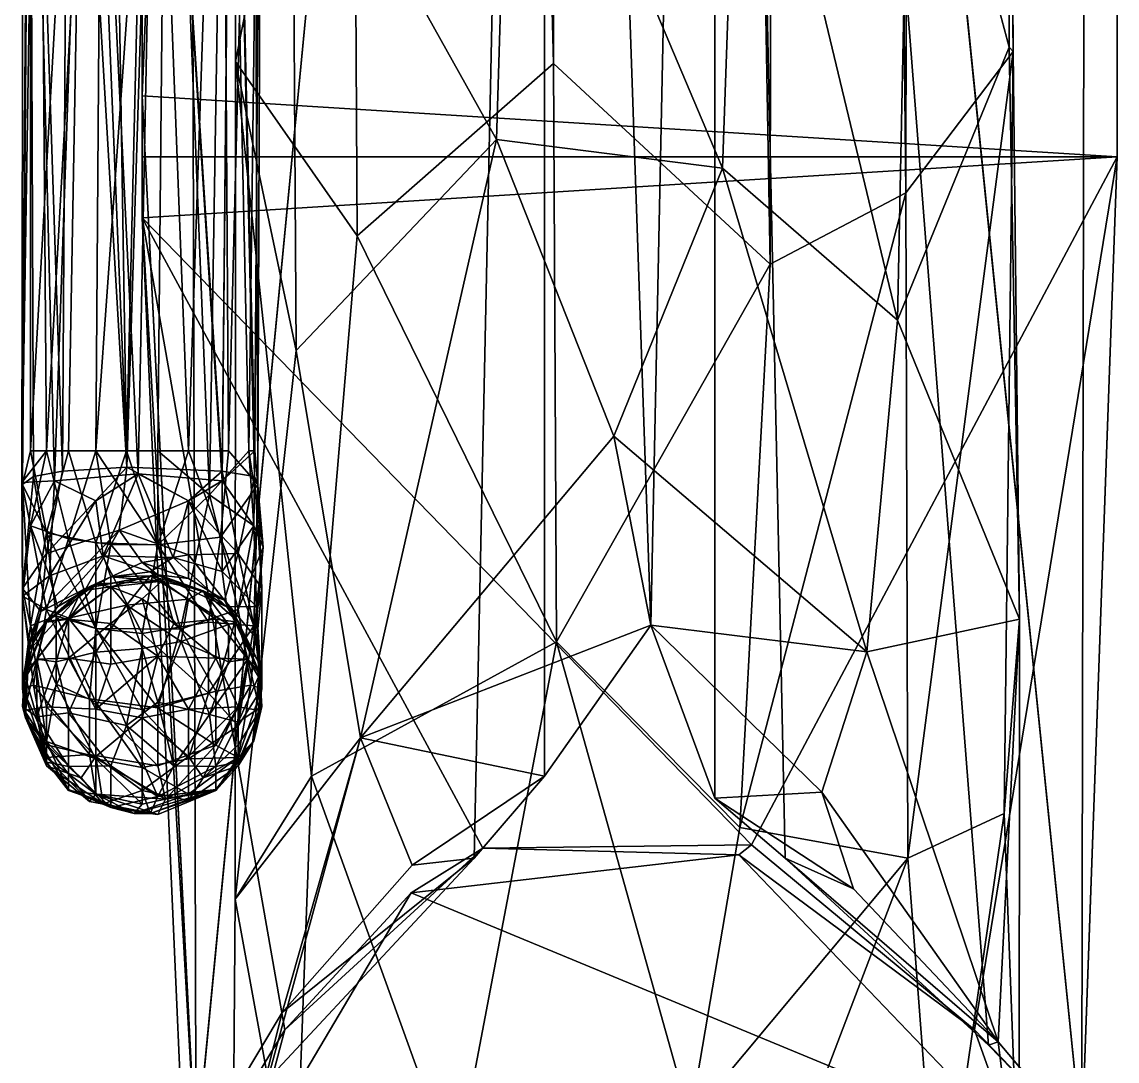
# Model space of a CAD drawing. Extents: x -0.03 to 0.03, y -0.96 to 0.06.
# Drawn here: x -0.0274 to 0.01753, y -0.93578 to -0.89317 of the extents above; entities that cross this region are included whole.
import ezdxf

# ---------------------------------------------------------------- set-up
doc = ezdxf.new("R2010")
doc.units = 0
doc.header["$MEASUREMENT"] = 0

msp = doc.modelspace()

# ---------------------------------------------------------------- linework, layer by layer
for points in [[(-0.022467, 0.05877, 0.054195), (-0.022467, -0.896201, 0.054195), (0.017533, 0.05877, 0.054195)], [(0.017533, 0.05877, 0.054195), (-0.022467, -0.896201, 0.054195), (0.017533, -0.898701, 0.054195)], [(-0.022467, 0.05877, 0.054195), (-0.022467, -0.13123, 0.014195), (-0.022467, -0.896201, 0.054195)], [(0.017533, 0.02627, 0.047185), (0.017533, 0.05877, 0.054195), (0.017533, -0.898701, 0.054195)], [(0.017533, 0.02627, 0.047185), (0.017533, -0.898701, 0.054195), (0.017533, -0.13123, 0.014195)], [(-0.005967, -0.79123, 0.014195), (-0.020265, -0.939706, 0.014195), (-0.022467, -0.13123, 0.014195)], [(-0.022467, -0.896201, 0.054195), (-0.022467, -0.13123, 0.014195), (-0.020265, -0.939706, 0.014195)], [(0.001033, -0.79123, 0.014195), (0.017533, -0.13123, 0.014195), (0.01608, -0.939071, 0.014195)], [(0.017533, -0.13123, 0.014195), (0.017533, -0.898701, 0.054195), (0.01608, -0.939071, 0.014195)], [(0.013199, -0.3722, -0.700083), (0.009052, -0.879061, -0.187973), (0.013101, -0.894205, -0.179791)], [(0.013199, -0.3722, -0.700083), (0.013262, -0.894384, -0.19371), (0.013059, -0.390321, -0.698361)], [(0.013199, -0.3722, -0.700083), (0.013101, -0.894205, -0.179791), (0.013262, -0.894384, -0.19371)], [(-0.016513, -0.401189, -0.693316), (-0.018644, -0.894786, -0.190585), (-0.018686, -0.38164, -0.701506)], [(-0.018686, -0.38164, -0.701506), (-0.018644, -0.894786, -0.190585), (-0.01758, -0.387282, -0.686504)], [(-0.01758, -0.387282, -0.686504), (-0.018644, -0.894786, -0.190585), (-0.016298, -0.883006, -0.188046)], [(0.013059, -0.390321, -0.698361), (0.013262, -0.894384, -0.19371), (0.009856, -0.398676, -0.699182)], [(0.009856, -0.398676, -0.699182), (0.008867, -0.900176, -0.199142), (0.003793, -0.401502, -0.702416)], [(0.009856, -0.398676, -0.699182), (0.013262, -0.894384, -0.19371), (0.008867, -0.900176, -0.199142)], [(-0.016513, -0.401189, -0.693316), (-0.013641, -0.90194, -0.196937), (-0.018644, -0.894786, -0.190585)], [(-0.005597, -0.410985, -0.694869), (-0.005597, -0.894869, -0.210985), (-0.016513, -0.401189, -0.693316)], [(-0.016513, -0.401189, -0.693316), (-0.005597, -0.894869, -0.210985), (-0.013641, -0.90194, -0.196937)], [(0.003793, -0.401502, -0.702416), (0.003302, -0.903102, -0.201054), (-0.005597, -0.410985, -0.694869)], [(0.003793, -0.401502, -0.702416), (0.008867, -0.900176, -0.199142), (0.003302, -0.903102, -0.201054)], [(-0.005597, -0.410985, -0.694869), (0.003302, -0.903102, -0.201054), (-0.005597, -0.894869, -0.210985)], [(-0.005967, -0.79123, 0.014195), (-0.008849, -0.927465, 0.014195), (-0.020265, -0.939706, 0.014195)], [(-0.005967, -0.924096, -0.08117), (-0.008849, -0.927465, 0.014195), (-0.005967, -0.79123, 0.014195)], [(0.001033, -0.79123, 0.014195), (-0.001592, -0.91791, -0.112485), (-0.005967, -0.79123, 0.014195)], [(-0.001592, -0.91791, -0.112485), (-0.005967, -0.924096, -0.08117), (-0.005967, -0.79123, 0.014195)], [(0.001033, -0.925007, -0.072066), (-0.001592, -0.91791, -0.112485), (0.001033, -0.79123, 0.014195)], [(0.003916, -0.927465, 0.014195), (0.001033, -0.925007, -0.072066), (0.001033, -0.79123, 0.014195)], [(0.01608, -0.939071, 0.014195), (0.012257, -0.935134, 0.014195), (0.001033, -0.79123, 0.014195)], [(0.001033, -0.79123, 0.014195), (0.012257, -0.935134, 0.014195), (0.003916, -0.927465, 0.014195)], [(-0.0264, -0.910754, 0.552213), (-0.026723, -0.868277, 0.552255), (-0.027403, -0.912048, 0.549186)], [(-0.027403, -0.912048, 0.549186), (-0.026723, -0.868277, 0.552255), (-0.027339, -0.869544, 0.550325)], [(-0.0264, -0.910754, 0.552213), (-0.024062, -0.869111, 0.554292), (-0.026723, -0.868277, 0.552255)], [(-0.019708, -0.912557, 0.553089), (-0.018992, -0.868786, 0.553136), (-0.021432, -0.869458, 0.554296)], [(-0.018086, -0.910754, 0.551351), (-0.018992, -0.868786, 0.553136), (-0.019708, -0.912557, 0.553089)], [(-0.018086, -0.910754, 0.551351), (-0.017573, -0.869544, 0.54984), (-0.018992, -0.868786, 0.553136)], [(-0.024364, -0.910754, 0.553775), (-0.024062, -0.869111, 0.554292), (-0.0264, -0.910754, 0.552213)], [(-0.024364, -0.910754, 0.553775), (-0.021432, -0.869458, 0.554296), (-0.024062, -0.869111, 0.554292)], [(-0.02182, -0.910754, 0.55411), (-0.021432, -0.869458, 0.554296), (-0.024364, -0.910754, 0.553775)], [(-0.019708, -0.912557, 0.553089), (-0.021432, -0.869458, 0.554296), (-0.02182, -0.910754, 0.55411)], [(-0.017866, -0.911803, 1.252322), (-0.018793, -0.870754, 1.250979), (-0.017552, -0.869377, 1.253729)], [(-0.017719, -0.912132, 1.255286), (-0.017552, -0.869377, 1.253729), (-0.017887, -0.869706, 1.25623)], [(-0.017866, -0.911803, 1.252322), (-0.017552, -0.869377, 1.253729), (-0.017719, -0.912132, 1.255286)], [(-0.027403, -0.912048, 0.549186), (-0.027339, -0.869544, 0.550325), (-0.027089, -0.870754, 0.547622)], [(-0.027047, -0.910754, 1.256092), (-0.027047, -0.869706, 1.25623), (-0.027382, -0.912132, 1.254014)], [(-0.027382, -0.912132, 1.254014), (-0.027047, -0.869706, 1.25623), (-0.027089, -0.870754, 1.252622)], [(-0.027047, -0.910754, 1.256092), (-0.024773, -0.870404, 1.25856), (-0.027047, -0.869706, 1.25623)], [(-0.02057, -0.910754, 1.258775), (-0.01919, -0.869918, 1.258039), (-0.022143, -0.870107, 1.259238)], [(-0.018931, -0.910754, 1.257731), (-0.01919, -0.869918, 1.258039), (-0.02057, -0.910754, 1.258775)], [(-0.018931, -0.910754, 1.257731), (-0.017887, -0.869706, 1.25623), (-0.01919, -0.869918, 1.258039)], [(-0.017719, -0.912132, 1.255286), (-0.017887, -0.869706, 1.25623), (-0.018931, -0.910754, 1.257731)], [(-0.017844, -0.910754, 0.547622), (-0.018793, -0.870754, 0.545979), (-0.017573, -0.869544, 0.54984)], [(-0.017844, -0.910754, 0.547622), (-0.017573, -0.869544, 0.54984), (-0.018086, -0.910754, 0.551351)], [(-0.025485, -0.910754, 1.258128), (-0.024773, -0.870404, 1.25856), (-0.027047, -0.910754, 1.256092)], [(-0.023114, -0.910754, 1.25911), (-0.024773, -0.870404, 1.25856), (-0.025485, -0.910754, 1.258128)], [(-0.023114, -0.910754, 1.25911), (-0.022143, -0.870107, 1.259238), (-0.024773, -0.870404, 1.25856)], [(-0.02057, -0.910754, 1.258775), (-0.022143, -0.870107, 1.259238), (-0.023114, -0.910754, 1.25911)], [(-0.027403, -0.912048, 0.549186), (-0.027089, -0.870754, 0.547622), (-0.026072, -0.911981, 0.545548)], [(-0.027382, -0.912132, 1.254014), (-0.027089, -0.870754, 1.252622), (-0.026922, -0.911803, 1.251859)], [(-0.026072, -0.911981, 0.545548), (-0.027089, -0.870754, 0.547622), (-0.024623, -0.870754, 0.544814)], [(-0.026922, -0.911803, 1.251859), (-0.027089, -0.870754, 1.252622), (-0.025743, -0.911591, 1.250351)], [(-0.025743, -0.911591, 1.250351), (-0.027089, -0.870754, 1.252622), (-0.025485, -0.870754, 1.250262)], [(-0.026072, -0.911981, 0.545548), (-0.024623, -0.870754, 0.544814), (-0.022629, -0.911703, 0.544049)], [(-0.025743, -0.911591, 1.250351), (-0.025485, -0.870754, 1.250262), (-0.023103, -0.911429, 1.249275)], [(-0.023103, -0.911429, 1.249275), (-0.025485, -0.870754, 1.250262), (-0.023761, -0.870754, 1.249366)], [(-0.022629, -0.911703, 0.544049), (-0.024623, -0.870754, 0.544814), (-0.02182, -0.870754, 0.54428)], [(-0.023103, -0.911429, 1.249275), (-0.023761, -0.870754, 1.249366), (-0.02182, -0.870754, 1.24928)], [(-0.023103, -0.911429, 1.249275), (-0.02182, -0.870754, 1.24928), (-0.01919, -0.911591, 1.250351)], [(-0.022629, -0.911703, 0.544049), (-0.02182, -0.870754, 0.54428), (-0.01919, -0.911981, 0.545189)], [(-0.01919, -0.911981, 0.545189), (-0.02182, -0.870754, 0.54428), (-0.018793, -0.870754, 0.545979)], [(-0.01919, -0.911591, 1.250351), (-0.02182, -0.870754, 1.24928), (-0.018793, -0.870754, 1.250979)], [(-0.01919, -0.911981, 0.545189), (-0.018793, -0.870754, 0.545979), (-0.017844, -0.910754, 0.547622)], [(-0.01919, -0.911591, 1.250351), (-0.018793, -0.870754, 1.250979), (-0.017866, -0.911803, 1.252322)], [(-0.007347, -0.878663, -0.182482), (-0.016298, -0.883006, -0.188046), (-0.007926, -0.897983, -0.157367)], [(-0.007926, -0.897983, -0.157367), (0.00134, -0.899159, -0.154151), (-0.007347, -0.878663, -0.182482)], [(0.00134, -0.899159, -0.154151), (0.002065, -0.878519, -0.182038), (-0.007347, -0.878663, -0.182482)], [(0.002065, -0.878519, -0.182038), (0.00134, -0.899159, -0.154151), (0.008519, -0.905394, -0.151093)], [(0.002065, -0.878519, -0.182038), (0.008519, -0.905394, -0.151093), (0.009052, -0.879061, -0.187973)], [(0.009052, -0.879061, -0.187973), (0.008519, -0.905394, -0.151093), (0.013101, -0.894205, -0.179791)], [(-0.018644, -0.894786, -0.190585), (-0.016146, -0.906635, -0.156067), (-0.016298, -0.883006, -0.188046)], [(-0.007926, -0.897983, -0.157367), (-0.016298, -0.883006, -0.188046), (-0.016146, -0.906635, -0.156067)], [(0.008519, -0.905394, -0.151093), (0.013524, -0.917654, -0.145762), (0.013101, -0.894205, -0.179791)], [(0.013101, -0.894205, -0.179791), (0.013524, -0.917654, -0.145762), (0.013262, -0.894384, -0.19371)], [(0.008867, -0.900176, -0.199142), (0.013262, -0.894384, -0.19371), (0.008941, -0.927458, -0.160195)], [(0.008941, -0.927458, -0.160195), (0.013262, -0.894384, -0.19371), (0.012903, -0.925629, -0.150989)], [(0.013524, -0.917654, -0.145762), (0.012903, -0.925629, -0.150989), (0.013262, -0.894384, -0.19371)], [(-0.018644, -0.894786, -0.190585), (-0.015515, -0.924094, -0.162176), (-0.018651, -0.929138, -0.128953)], [(-0.016146, -0.906635, -0.156067), (-0.018644, -0.894786, -0.190585), (-0.018651, -0.929138, -0.128953)], [(-0.018644, -0.894786, -0.190585), (-0.013641, -0.90194, -0.196937), (-0.015515, -0.924094, -0.162176)], [(-0.005597, -0.894869, -0.210985), (-0.005464, -0.918592, -0.182547), (-0.013641, -0.90194, -0.196937)], [(0.003302, -0.903102, -0.201054), (-0.005464, -0.918592, -0.182547), (-0.005597, -0.894869, -0.210985)], [(-0.022467, -0.898701, 0.204195), (0.017533, -0.898701, 0.054195), (-0.022467, -0.896201, 0.054195)], [(-0.022467, -0.896201, 0.054195), (-0.020265, -0.939706, 0.014195), (-0.022467, -0.901201, 0.054195)], [(-0.022467, -0.901201, 0.054195), (-0.022467, -0.898701, 0.204195), (-0.022467, -0.896201, 0.054195)], [(-0.016146, -0.906635, -0.156067), (-0.01351, -0.922529, -0.111688), (-0.007926, -0.897983, -0.157367)], [(-0.007926, -0.897983, -0.157367), (-0.01351, -0.922529, -0.111688), (-0.003122, -0.910154, -0.132551)], [(-0.007926, -0.897983, -0.157367), (-0.003122, -0.910154, -0.132551), (0.00134, -0.899159, -0.154151)], [(0.002533, -0.92692, 0.054195), (0.017533, -0.898701, 0.054195), (-0.022467, -0.901201, 0.054195)], [(0.017533, -0.898701, 0.204195), (0.017533, -0.898701, 0.054195), (-0.022467, -0.898701, 0.204195)], [(0.017533, -0.898701, 0.054195), (0.017533, -0.898701, 0.204195), (-0.022467, -0.901201, 0.054195)], [(-0.022467, -0.901201, 0.054195), (0.017533, -0.898701, 0.204195), (-0.022467, -0.898701, 0.204195)], [(0.011685, -0.934501, 0.054195), (0.017533, -0.898701, 0.054195), (0.002533, -0.92692, 0.054195)], [(0.011685, -0.934501, 0.054195), (0.01608, -0.939071, 0.054195), (0.017533, -0.898701, 0.054195)], [(0.01608, -0.939071, 0.014195), (0.017533, -0.898701, 0.054195), (0.01608, -0.939071, 0.054195)], [(-0.003122, -0.910154, -0.132551), (0.007258, -0.918998, -0.119232), (0.00134, -0.899159, -0.154151)], [(0.00134, -0.899159, -0.154151), (0.007258, -0.918998, -0.119232), (0.008519, -0.905394, -0.151093)], [(0.003302, -0.903102, -0.201054), (0.008867, -0.900176, -0.199142), (0.00206, -0.926206, -0.170998)], [(0.00206, -0.926206, -0.170998), (0.008867, -0.900176, -0.199142), (0.008941, -0.927458, -0.160195)], [(0.002533, -0.92692, 0.054195), (-0.022467, -0.901201, 0.054195), (-0.008492, -0.92705, 0.054195)], [(-0.008492, -0.92705, 0.054195), (-0.022467, -0.901201, 0.054195), (-0.016618, -0.934501, 0.054195)], [(-0.016618, -0.934501, 0.054195), (-0.022467, -0.901201, 0.054195), (-0.0207, -0.94123, 0.054195)], [(-0.022467, -0.901201, 0.054195), (-0.020265, -0.939706, 0.014195), (-0.0207, -0.94123, 0.054195)], [(-0.015515, -0.924094, -0.162176), (-0.013641, -0.90194, -0.196937), (-0.005464, -0.918592, -0.182547)], [(-0.005464, -0.918592, -0.182547), (0.003302, -0.903102, -0.201054), (0.00206, -0.926206, -0.170998)], [(0.008519, -0.905394, -0.151093), (0.007258, -0.918998, -0.119232), (0.013524, -0.917654, -0.145762)], [(-0.016146, -0.906635, -0.156067), (-0.018651, -0.929138, -0.128953), (-0.01351, -0.922529, -0.111688)], [(-0.001592, -0.91791, -0.112485), (-0.003122, -0.910154, -0.132551), (-0.01351, -0.922529, -0.111688)], [(-0.001592, -0.91791, -0.112485), (0.007258, -0.918998, -0.119232), (-0.003122, -0.910154, -0.132551)], [(-0.027403, -0.912048, 0.549186), (-0.027047, -0.913833, 0.550687), (-0.0264, -0.910754, 0.552213)], [(-0.027047, -0.910754, 1.256092), (-0.027382, -0.912132, 1.254014), (-0.0264, -0.914124, 1.256769)], [(-0.0264, -0.910754, 0.552213), (-0.027047, -0.913833, 0.550687), (-0.025485, -0.91436, 0.552653)], [(-0.027047, -0.910754, 1.256092), (-0.0264, -0.914124, 1.256769), (-0.025485, -0.910754, 1.258128)], [(-0.0264, -0.910754, 0.552213), (-0.025485, -0.91436, 0.552653), (-0.024364, -0.910754, 0.553775)], [(-0.025485, -0.910754, 1.258128), (-0.0264, -0.914124, 1.256769), (-0.024364, -0.914528, 1.258278)], [(-0.024364, -0.910754, 0.553775), (-0.025485, -0.91436, 0.552653), (-0.023761, -0.914593, 0.553519)], [(-0.025485, -0.910754, 1.258128), (-0.024364, -0.914528, 1.258278), (-0.023114, -0.910754, 1.25911)], [(-0.024364, -0.910754, 0.553775), (-0.02182, -0.914615, 0.553602), (-0.02182, -0.910754, 0.55411)], [(-0.024364, -0.910754, 0.553775), (-0.023761, -0.914593, 0.553519), (-0.02182, -0.914615, 0.553602)], [(-0.023114, -0.910754, 1.25911), (-0.024364, -0.914528, 1.258278), (-0.02182, -0.914615, 1.258602)], [(-0.023114, -0.910754, 1.25911), (-0.02182, -0.914615, 1.258602), (-0.02057, -0.910754, 1.258775)], [(-0.02182, -0.910754, 0.55411), (-0.02182, -0.914615, 0.553602), (-0.019708, -0.912557, 0.553089)], [(-0.02057, -0.910754, 1.258775), (-0.02182, -0.914615, 1.258602), (-0.01925, -0.914293, 1.257403)], [(-0.02057, -0.910754, 1.258775), (-0.01925, -0.914293, 1.257403), (-0.018931, -0.910754, 1.257731)], [(-0.018086, -0.910754, 0.551351), (-0.019708, -0.912557, 0.553089), (-0.017887, -0.913833, 0.550687)], [(-0.018931, -0.910754, 1.257731), (-0.01925, -0.914293, 1.257403), (-0.017719, -0.912132, 1.255286)], [(-0.017844, -0.910754, 0.547622), (-0.017887, -0.913829, 0.546617), (-0.01919, -0.911981, 0.545189)], [(-0.018086, -0.910754, 0.551351), (-0.017887, -0.913833, 0.550687), (-0.017509, -0.91471, 0.548635)], [(-0.018086, -0.910754, 0.551351), (-0.017509, -0.91471, 0.548635), (-0.017844, -0.910754, 0.547622)], [(-0.017844, -0.910754, 0.547622), (-0.017509, -0.91471, 0.548635), (-0.017887, -0.913829, 0.546617)], [(-0.025743, -0.911591, 1.250351), (-0.0264, -0.914968, 1.249687), (-0.026922, -0.911803, 1.251859)], [(-0.023415, -0.914007, 1.248153), (-0.0264, -0.914968, 1.249687), (-0.023103, -0.911429, 1.249275)], [(-0.023103, -0.911429, 1.249275), (-0.0264, -0.914968, 1.249687), (-0.025743, -0.911591, 1.250351)], [(-0.022629, -0.911703, 0.544049), (-0.024364, -0.912811, 0.54416), (-0.026072, -0.911981, 0.545548)], [(-0.022629, -0.911703, 0.544049), (-0.024062, -0.915065, 0.542051), (-0.024364, -0.912811, 0.54416)], [(-0.021195, -0.915134, 0.541892), (-0.024062, -0.915065, 0.542051), (-0.022629, -0.911703, 0.544049)], [(-0.023415, -0.914007, 1.248153), (-0.023103, -0.911429, 1.249275), (-0.02057, -0.912811, 1.24916)], [(-0.01919, -0.911591, 1.250351), (-0.02057, -0.912811, 1.24916), (-0.023103, -0.911429, 1.249275)], [(-0.01919, -0.911981, 0.545189), (-0.02057, -0.912811, 0.54416), (-0.022629, -0.911703, 0.544049)], [(-0.021195, -0.915134, 0.541892), (-0.022629, -0.911703, 0.544049), (-0.02057, -0.912811, 0.54416)], [(-0.018534, -0.914968, 1.249687), (-0.02057, -0.912811, 1.24916), (-0.01919, -0.911591, 1.250351)], [(-0.018534, -0.914968, 1.249687), (-0.01919, -0.911591, 1.250351), (-0.017866, -0.911803, 1.252322)], [(-0.026072, -0.911981, 0.545548), (-0.027047, -0.913829, 0.546617), (-0.027403, -0.912048, 0.549186)], [(-0.027403, -0.912048, 0.549186), (-0.027382, -0.916723, 0.547112), (-0.027047, -0.913833, 0.550687)], [(-0.027047, -0.913829, 0.546617), (-0.027382, -0.916723, 0.547112), (-0.027403, -0.912048, 0.549186)], [(-0.026922, -0.911803, 1.251859), (-0.027382, -0.916399, 1.251552), (-0.027382, -0.912132, 1.254014)], [(-0.0264, -0.914968, 1.249687), (-0.027382, -0.916399, 1.251552), (-0.026922, -0.911803, 1.251859)], [(-0.027382, -0.912132, 1.254014), (-0.027047, -0.917935, 1.253553), (-0.0264, -0.914124, 1.256769)], [(-0.027382, -0.916399, 1.251552), (-0.027047, -0.917935, 1.253553), (-0.027382, -0.912132, 1.254014)], [(-0.026072, -0.911981, 0.545548), (-0.02627, -0.915878, 0.543727), (-0.027047, -0.913829, 0.546617)], [(-0.024364, -0.912811, 0.54416), (-0.02627, -0.915878, 0.543727), (-0.026072, -0.911981, 0.545548)], [(-0.01919, -0.915699, 0.542956), (-0.02057, -0.912811, 0.54416), (-0.01919, -0.911981, 0.545189)], [(-0.01925, -0.914293, 1.257403), (-0.017887, -0.917935, 1.253553), (-0.017719, -0.912132, 1.255286)], [(-0.017887, -0.913829, 0.546617), (-0.01919, -0.915699, 0.542956), (-0.01919, -0.911981, 0.545189)], [(-0.017552, -0.916399, 1.251552), (-0.018534, -0.914968, 1.249687), (-0.017866, -0.911803, 1.252322)], [(-0.017887, -0.917935, 1.253553), (-0.017552, -0.916399, 1.251552), (-0.017719, -0.912132, 1.255286)], [(-0.017719, -0.912132, 1.255286), (-0.017552, -0.916399, 1.251552), (-0.017866, -0.911803, 1.252322)], [(-0.02182, -0.914615, 0.553602), (-0.020893, -0.918066, 0.551858), (-0.019708, -0.912557, 0.553089)], [(-0.020893, -0.918066, 0.551858), (-0.018534, -0.917263, 0.550469), (-0.019708, -0.912557, 0.553089)], [(-0.019708, -0.912557, 0.553089), (-0.018534, -0.917263, 0.550469), (-0.017887, -0.913833, 0.550687)], [(-0.024364, -0.912811, 0.54416), (-0.024062, -0.915065, 0.542051), (-0.02627, -0.915878, 0.543727)], [(-0.02057, -0.915018, 1.247466), (-0.023415, -0.914007, 1.248153), (-0.02057, -0.912811, 1.24916)], [(-0.01919, -0.915699, 0.542956), (-0.021195, -0.915134, 0.541892), (-0.02057, -0.912811, 0.54416)], [(-0.02057, -0.915018, 1.247466), (-0.02057, -0.912811, 1.24916), (-0.018534, -0.914968, 1.249687)], [(-0.02627, -0.915878, 0.543727), (-0.027382, -0.916723, 0.547112), (-0.027047, -0.913829, 0.546617)], [(-0.027382, -0.916723, 0.547112), (-0.0264, -0.917263, 0.550469), (-0.027047, -0.913833, 0.550687)], [(-0.027047, -0.913833, 0.550687), (-0.0264, -0.917263, 0.550469), (-0.025485, -0.91436, 0.552653)], [(-0.017782, -0.917141, 0.544841), (-0.01919, -0.915699, 0.542956), (-0.017887, -0.913829, 0.546617)], [(-0.018534, -0.917263, 0.550469), (-0.017509, -0.91471, 0.548635), (-0.017887, -0.913833, 0.550687)], [(-0.017509, -0.91471, 0.548635), (-0.017782, -0.917141, 0.544841), (-0.017887, -0.913829, 0.546617)], [(-0.027047, -0.917935, 1.253553), (-0.026002, -0.917522, 1.255917), (-0.0264, -0.914124, 1.256769)], [(-0.024773, -0.916389, 1.244546), (-0.026624, -0.917349, 1.247481), (-0.023415, -0.914007, 1.248153)], [(-0.023415, -0.914007, 1.248153), (-0.026624, -0.917349, 1.247481), (-0.0264, -0.914968, 1.249687)], [(-0.026002, -0.917522, 1.255917), (-0.024364, -0.918044, 1.256822), (-0.0264, -0.914124, 1.256769)], [(-0.0264, -0.914124, 1.256769), (-0.024364, -0.918044, 1.256822), (-0.024364, -0.914528, 1.258278)], [(-0.0264, -0.917263, 0.550469), (-0.024364, -0.918044, 0.551822), (-0.025485, -0.91436, 0.552653)], [(-0.025485, -0.91436, 0.552653), (-0.024364, -0.918044, 0.551822), (-0.023761, -0.914593, 0.553519)], [(-0.022467, -0.915334, 1.246092), (-0.024773, -0.916389, 1.244546), (-0.023415, -0.914007, 1.248153)], [(-0.022467, -0.915334, 1.246092), (-0.023415, -0.914007, 1.248153), (-0.02057, -0.915018, 1.247466)], [(-0.02182, -0.914615, 1.258602), (-0.019751, -0.917783, 1.256369), (-0.01925, -0.914293, 1.257403)], [(-0.019751, -0.917783, 1.256369), (-0.017887, -0.917935, 1.253553), (-0.01925, -0.914293, 1.257403)], [(-0.024364, -0.918044, 1.256822), (-0.022467, -0.918254, 1.257185), (-0.024364, -0.914528, 1.258278)], [(-0.024364, -0.914528, 1.258278), (-0.022467, -0.918254, 1.257185), (-0.02182, -0.914615, 1.258602)], [(-0.024364, -0.918044, 0.551822), (-0.020893, -0.918066, 0.551858), (-0.023761, -0.914593, 0.553519)], [(-0.023761, -0.914593, 0.553519), (-0.020893, -0.918066, 0.551858), (-0.02182, -0.914615, 0.553602)], [(-0.022467, -0.918254, 1.257185), (-0.019751, -0.917783, 1.256369), (-0.02182, -0.914615, 1.258602)], [(-0.018534, -0.917263, 0.550469), (-0.018012, -0.920373, 0.546526), (-0.017509, -0.91471, 0.548635)], [(-0.018012, -0.920373, 0.546526), (-0.017782, -0.917141, 0.544841), (-0.017509, -0.91471, 0.548635)], [(-0.0264, -0.914968, 1.249687), (-0.026624, -0.917349, 1.247481), (-0.027382, -0.916399, 1.251552)], [(-0.024062, -0.915065, 0.542051), (-0.025942, -0.91716, 0.540099), (-0.02627, -0.915878, 0.543727)], [(-0.025942, -0.91716, 0.540099), (-0.024062, -0.915065, 0.542051), (-0.023761, -0.915925, 0.539195)], [(-0.024773, -0.916389, 1.244546), (-0.022467, -0.915334, 1.246092), (-0.02182, -0.915839, 1.244195)], [(-0.023761, -0.915925, 0.539195), (-0.024062, -0.915065, 0.542051), (-0.022143, -0.915712, 0.539842)], [(-0.022143, -0.915712, 0.539842), (-0.024062, -0.915065, 0.542051), (-0.021195, -0.915134, 0.541892)], [(-0.02057, -0.91599, 1.245598), (-0.022467, -0.915334, 1.246092), (-0.02057, -0.915018, 1.247466)], [(-0.02182, -0.915839, 1.244195), (-0.022467, -0.915334, 1.246092), (-0.02057, -0.91599, 1.245598)], [(-0.022143, -0.915712, 0.539842), (-0.021195, -0.915134, 0.541892), (-0.018992, -0.91716, 0.540099)], [(-0.018992, -0.91716, 0.540099), (-0.021195, -0.915134, 0.541892), (-0.01919, -0.915699, 0.542956)], [(-0.019091, -0.916874, 1.245455), (-0.02057, -0.915018, 1.247466), (-0.018534, -0.914968, 1.249687)], [(-0.019091, -0.916874, 1.245455), (-0.02057, -0.91599, 1.245598), (-0.02057, -0.915018, 1.247466)], [(-0.017762, -0.918468, 1.247347), (-0.019091, -0.916874, 1.245455), (-0.018534, -0.914968, 1.249687)], [(-0.017552, -0.916399, 1.251552), (-0.017762, -0.918468, 1.247347), (-0.018534, -0.914968, 1.249687)], [(-0.022143, -0.915712, 0.539842), (-0.021658, -0.916106, 0.502955), (-0.023761, -0.915925, 0.539195)], [(-0.018992, -0.91716, 0.540099), (-0.019967, -0.916498, 0.503635), (-0.022143, -0.915712, 0.539842)], [(-0.022143, -0.915712, 0.539842), (-0.019967, -0.916498, 0.503635), (-0.021658, -0.916106, 0.502955)], [(-0.017782, -0.917141, 0.544841), (-0.018992, -0.91716, 0.540099), (-0.01919, -0.915699, 0.542956)], [(-0.02627, -0.915878, 0.543727), (-0.027109, -0.918662, 0.540771), (-0.027382, -0.916723, 0.547112)], [(-0.02627, -0.915878, 0.543727), (-0.025942, -0.91716, 0.540099), (-0.027109, -0.918662, 0.540771)], [(-0.024364, -0.916211, 0.503915), (-0.025485, -0.917661, 0.501821), (-0.0264, -0.917788, 0.503805)], [(-0.025942, -0.91716, 0.540099), (-0.024364, -0.916211, 0.503915), (-0.0264, -0.917788, 0.503805)], [(-0.023761, -0.915925, 0.539195), (-0.024364, -0.916211, 0.503915), (-0.025942, -0.91716, 0.540099)], [(-0.023761, -0.916331, 0.502363), (-0.025485, -0.917661, 0.501821), (-0.024364, -0.916211, 0.503915)], [(-0.023761, -0.915925, 1.209195), (-0.023761, -0.916331, 1.207363), (-0.024967, -0.916498, 1.208635)], [(-0.024773, -0.916389, 1.244546), (-0.023761, -0.915925, 1.209195), (-0.024967, -0.916498, 1.208635)], [(-0.02182, -0.915839, 1.244195), (-0.022143, -0.915882, 1.208548), (-0.024773, -0.916389, 1.244546)], [(-0.024773, -0.916389, 1.244546), (-0.022143, -0.915882, 1.208548), (-0.023761, -0.915925, 1.209195)], [(-0.023761, -0.915925, 0.539195), (-0.021658, -0.916106, 0.502955), (-0.024364, -0.916211, 0.503915)], [(-0.021658, -0.916106, 0.502955), (-0.023761, -0.916331, 0.502363), (-0.024364, -0.916211, 0.503915)], [(-0.022143, -0.915882, 1.208548), (-0.023761, -0.916331, 1.207363), (-0.023761, -0.915925, 1.209195)], [(-0.023114, -0.91708, 1.205979), (-0.023761, -0.916331, 1.207363), (-0.022143, -0.915882, 1.208548)], [(-0.022467, -0.916822, 0.501177), (-0.023761, -0.916331, 0.502363), (-0.021658, -0.916106, 0.502955)], [(-0.02057, -0.916839, 1.206972), (-0.023114, -0.91708, 1.205979), (-0.022143, -0.915882, 1.208548)], [(-0.021173, -0.917839, 0.500396), (-0.022467, -0.916822, 0.501177), (-0.021658, -0.916106, 0.502955)], [(-0.02182, -0.915839, 1.244195), (-0.019967, -0.916498, 1.208635), (-0.022143, -0.915882, 1.208548)], [(-0.02057, -0.916839, 1.206972), (-0.022143, -0.915882, 1.208548), (-0.019967, -0.916498, 1.208635)], [(-0.02182, -0.915839, 1.244195), (-0.02057, -0.91599, 1.245598), (-0.019091, -0.916874, 1.245455)], [(-0.019091, -0.916874, 1.245455), (-0.019967, -0.916498, 1.208635), (-0.02182, -0.915839, 1.244195)], [(-0.019449, -0.917661, 0.501821), (-0.021173, -0.917839, 0.500396), (-0.021658, -0.916106, 0.502955)], [(-0.019449, -0.917661, 0.501821), (-0.021658, -0.916106, 0.502955), (-0.019967, -0.916498, 0.503635)], [(-0.027382, -0.916399, 1.251552), (-0.027382, -0.920507, 1.248235), (-0.027047, -0.917935, 1.253553)], [(-0.026624, -0.917349, 1.247481), (-0.027382, -0.920507, 1.248235), (-0.027382, -0.916399, 1.251552)], [(-0.027172, -0.91901, 1.245322), (-0.026624, -0.917349, 1.247481), (-0.024773, -0.916389, 1.244546)], [(-0.024773, -0.916389, 1.244546), (-0.0264, -0.917758, 1.209033), (-0.027172, -0.91901, 1.245322)], [(-0.024773, -0.916389, 1.244546), (-0.024967, -0.916498, 1.208635), (-0.0264, -0.917758, 1.209033)], [(-0.024967, -0.916498, 1.208635), (-0.025485, -0.917617, 1.206928), (-0.0264, -0.917758, 1.209033)], [(-0.023761, -0.917839, 0.500396), (-0.025485, -0.917661, 0.501821), (-0.023761, -0.916331, 0.502363)], [(-0.023114, -0.91708, 1.205979), (-0.025485, -0.917617, 1.206928), (-0.023761, -0.916331, 1.207363)], [(-0.023761, -0.916331, 1.207363), (-0.025485, -0.917617, 1.206928), (-0.024967, -0.916498, 1.208635)], [(-0.022467, -0.916822, 0.501177), (-0.023761, -0.917839, 0.500396), (-0.023761, -0.916331, 0.502363)], [(-0.018931, -0.917885, 1.207274), (-0.02057, -0.916839, 1.206972), (-0.019967, -0.916498, 1.208635)], [(-0.018534, -0.917788, 0.503805), (-0.019449, -0.917661, 0.501821), (-0.019967, -0.916498, 0.503635)], [(-0.018992, -0.91716, 0.540099), (-0.018534, -0.917788, 0.503805), (-0.019967, -0.916498, 0.503635)], [(-0.019967, -0.916498, 1.208635), (-0.018534, -0.917758, 1.209033), (-0.018931, -0.917885, 1.207274)], [(-0.019091, -0.916874, 1.245455), (-0.018534, -0.917758, 1.209033), (-0.019967, -0.916498, 1.208635)], [(-0.017887, -0.917935, 1.253553), (-0.017552, -0.920507, 1.248235), (-0.017552, -0.916399, 1.251552)], [(-0.017552, -0.920507, 1.248235), (-0.017762, -0.918468, 1.247347), (-0.017552, -0.916399, 1.251552)], [(-0.027382, -0.916723, 0.547112), (-0.026922, -0.920373, 0.546526), (-0.0264, -0.917263, 0.550469)], [(-0.027382, -0.916723, 0.547112), (-0.027382, -0.920507, 0.543235), (-0.026922, -0.920373, 0.546526)], [(-0.027109, -0.918662, 0.540771), (-0.027382, -0.920507, 0.543235), (-0.027382, -0.916723, 0.547112)], [(-0.023114, -0.91708, 1.205979), (-0.024364, -0.919017, 1.205), (-0.025485, -0.917617, 1.206928)], [(-0.022467, -0.918857, 1.204615), (-0.024364, -0.919017, 1.205), (-0.023114, -0.91708, 1.205979)], [(-0.02182, -0.919181, 0.499573), (-0.023761, -0.917839, 0.500396), (-0.022467, -0.916822, 0.501177)], [(-0.020871, -0.918574, 1.205138), (-0.023114, -0.91708, 1.205979), (-0.02057, -0.916839, 1.206972)], [(-0.020871, -0.918574, 1.205138), (-0.022467, -0.918857, 1.204615), (-0.023114, -0.91708, 1.205979)], [(-0.021173, -0.917839, 0.500396), (-0.02182, -0.919181, 0.499573), (-0.022467, -0.916822, 0.501177)], [(-0.018931, -0.917885, 1.207274), (-0.020871, -0.918574, 1.205138), (-0.02057, -0.916839, 1.206972)], [(-0.017677, -0.919806, 1.244195), (-0.019091, -0.916874, 1.245455), (-0.017762, -0.918468, 1.247347)], [(-0.017677, -0.919806, 1.244195), (-0.018534, -0.917758, 1.209033), (-0.019091, -0.916874, 1.245455)], [(-0.017657, -0.919485, 0.540322), (-0.018992, -0.91716, 0.540099), (-0.017782, -0.917141, 0.544841)], [(-0.018012, -0.920373, 0.546526), (-0.017552, -0.920507, 0.543235), (-0.017782, -0.917141, 0.544841)], [(-0.017552, -0.920507, 0.543235), (-0.017657, -0.919485, 0.540322), (-0.017782, -0.917141, 0.544841)], [(-0.027172, -0.91901, 1.245322), (-0.027382, -0.920507, 1.248235), (-0.026624, -0.917349, 1.247481)], [(-0.025942, -0.91716, 0.540099), (-0.0264, -0.917788, 0.503805), (-0.027109, -0.918662, 0.540771)], [(-0.027047, -0.917935, 1.253553), (-0.026002, -0.920325, 1.253766), (-0.026002, -0.917522, 1.255917)], [(-0.026922, -0.920373, 0.546526), (-0.024623, -0.920923, 0.549364), (-0.0264, -0.917263, 0.550469)], [(-0.0264, -0.917263, 0.550469), (-0.024623, -0.920923, 0.549364), (-0.024364, -0.918044, 0.551822)], [(-0.026002, -0.920325, 1.253766), (-0.024364, -0.921064, 1.254505), (-0.026002, -0.917522, 1.255917)], [(-0.026002, -0.917522, 1.255917), (-0.024364, -0.921064, 1.254505), (-0.024364, -0.918044, 1.256822)], [(-0.020893, -0.918066, 0.551858), (-0.019449, -0.920606, 0.549047), (-0.018534, -0.917263, 0.550469)], [(-0.019449, -0.920606, 0.549047), (-0.018012, -0.920373, 0.546526), (-0.018534, -0.917263, 0.550469)], [(-0.017657, -0.919485, 0.540322), (-0.018534, -0.917788, 0.503805), (-0.018992, -0.91716, 0.540099)], [(-0.026797, -0.919297, 0.502296), (-0.027382, -0.920249, 0.503879), (-0.0264, -0.917788, 0.503805)], [(-0.027109, -0.918662, 0.540771), (-0.0264, -0.917788, 0.503805), (-0.027382, -0.920249, 0.503879)], [(-0.027382, -0.920507, 1.248235), (-0.0264, -0.922678, 1.249134), (-0.027047, -0.917935, 1.253553)], [(-0.026797, -0.919297, 1.207296), (-0.027296, -0.919897, 1.2085), (-0.0264, -0.917758, 1.209033)], [(-0.027172, -0.91901, 1.245322), (-0.0264, -0.917758, 1.209033), (-0.027296, -0.919897, 1.2085)], [(-0.027047, -0.917935, 1.253553), (-0.0264, -0.922678, 1.249134), (-0.026002, -0.920325, 1.253766)], [(-0.026002, -0.919413, 1.205957), (-0.026797, -0.919297, 1.207296), (-0.025485, -0.917617, 1.206928)], [(-0.025485, -0.917617, 1.206928), (-0.026797, -0.919297, 1.207296), (-0.0264, -0.917758, 1.209033)], [(-0.025485, -0.919262, 0.500593), (-0.026797, -0.919297, 0.502296), (-0.025485, -0.917661, 0.501821)], [(-0.025485, -0.917661, 0.501821), (-0.026797, -0.919297, 0.502296), (-0.0264, -0.917788, 0.503805)], [(-0.024364, -0.919017, 1.205), (-0.026002, -0.919413, 1.205957), (-0.025485, -0.917617, 1.206928)], [(-0.023761, -0.917839, 0.500396), (-0.025485, -0.919262, 0.500593), (-0.025485, -0.917661, 0.501821)], [(-0.023761, -0.919504, 0.49953), (-0.025485, -0.919262, 0.500593), (-0.023761, -0.917839, 0.500396)], [(-0.02182, -0.919181, 0.499573), (-0.023761, -0.919504, 0.49953), (-0.023761, -0.917839, 0.500396)], [(-0.022467, -0.918254, 1.257185), (-0.019751, -0.920695, 1.254135), (-0.019751, -0.917783, 1.256369)], [(-0.019449, -0.919262, 0.500593), (-0.02182, -0.919181, 0.499573), (-0.021173, -0.917839, 0.500396)], [(-0.019449, -0.919262, 0.500593), (-0.021173, -0.917839, 0.500396), (-0.019449, -0.917661, 0.501821)], [(-0.018931, -0.919413, 1.205957), (-0.020871, -0.918574, 1.205138), (-0.018931, -0.917885, 1.207274)], [(-0.019751, -0.920695, 1.254135), (-0.017887, -0.917935, 1.253553), (-0.019751, -0.917783, 1.256369)], [(-0.019751, -0.920695, 1.254135), (-0.018534, -0.922028, 1.250704), (-0.017887, -0.917935, 1.253553)], [(-0.018137, -0.919297, 0.502296), (-0.019449, -0.919262, 0.500593), (-0.019449, -0.917661, 0.501821)], [(-0.018137, -0.919297, 0.502296), (-0.019449, -0.917661, 0.501821), (-0.018534, -0.917788, 0.503805)], [(-0.018137, -0.919297, 1.207296), (-0.018931, -0.917885, 1.207274), (-0.018534, -0.917758, 1.209033)], [(-0.018137, -0.919297, 1.207296), (-0.018931, -0.919413, 1.205957), (-0.018931, -0.917885, 1.207274)], [(-0.017637, -0.919897, 1.2085), (-0.018137, -0.919297, 1.207296), (-0.018534, -0.917758, 1.209033)], [(-0.017677, -0.919806, 1.244195), (-0.017637, -0.919897, 1.2085), (-0.018534, -0.917758, 1.209033)], [(-0.017552, -0.920249, 0.503879), (-0.018137, -0.919297, 0.502296), (-0.018534, -0.917788, 0.503805)], [(-0.017657, -0.919485, 0.540322), (-0.017552, -0.920249, 0.503879), (-0.018534, -0.917788, 0.503805)], [(-0.018534, -0.922028, 1.250704), (-0.017552, -0.920507, 1.248235), (-0.017887, -0.917935, 1.253553)], [(-0.01351, -0.922529, -0.111688), (-0.005967, -0.924096, -0.08117), (-0.001592, -0.91791, -0.112485)], [(0.001033, -0.925007, -0.072066), (0.005425, -0.924751, -0.090732), (-0.001592, -0.91791, -0.112485)], [(-0.001592, -0.91791, -0.112485), (0.005425, -0.924751, -0.090732), (0.007258, -0.918998, -0.119232)], [(0.007258, -0.918998, -0.119232), (0.012659, -0.934995, -0.077477), (0.013524, -0.917654, -0.145762)], [(0.012659, -0.934995, -0.077477), (0.013511, -0.941948, -0.090435), (0.013524, -0.917654, -0.145762)], [(0.013524, -0.917654, -0.145762), (0.013511, -0.941948, -0.090435), (0.012903, -0.925629, -0.150989)], [(-0.024623, -0.920923, 0.549364), (-0.02182, -0.921301, 0.549741), (-0.024364, -0.918044, 0.551822)], [(-0.024364, -0.918044, 0.551822), (-0.02182, -0.921301, 0.549741), (-0.020893, -0.918066, 0.551858)], [(-0.024364, -0.921064, 1.254505), (-0.022467, -0.921361, 1.254802), (-0.024364, -0.918044, 1.256822)], [(-0.024364, -0.918044, 1.256822), (-0.022467, -0.921361, 1.254802), (-0.022467, -0.918254, 1.257185)], [(-0.022467, -0.921361, 1.254802), (-0.019751, -0.920695, 1.254135), (-0.022467, -0.918254, 1.257185)], [(-0.02182, -0.921301, 0.549741), (-0.019449, -0.920606, 0.549047), (-0.020893, -0.918066, 0.551858)], [(-0.017677, -0.919806, 1.244195), (-0.017762, -0.918468, 1.247347), (-0.017552, -0.920507, 1.248235)], [(-0.027257, -0.921703, 0.539195), (-0.027382, -0.920507, 0.543235), (-0.027109, -0.918662, 0.540771)], [(-0.027109, -0.918662, 0.540771), (-0.027382, -0.920249, 0.503879), (-0.027257, -0.921703, 0.539195)], [(-0.022467, -0.918857, 1.204615), (-0.023114, -0.922015, 1.204532), (-0.024364, -0.919017, 1.205)], [(-0.02182, -0.921067, 1.204321), (-0.023114, -0.922015, 1.204532), (-0.022467, -0.918857, 1.204615)], [(-0.020871, -0.918574, 1.205138), (-0.02182, -0.921067, 1.204321), (-0.022467, -0.918857, 1.204615)], [(-0.019708, -0.921576, 1.205245), (-0.02182, -0.921067, 1.204321), (-0.020871, -0.918574, 1.205138)], [(-0.018931, -0.919413, 1.205957), (-0.019708, -0.921576, 1.205245), (-0.020871, -0.918574, 1.205138)], [(-0.015515, -0.924094, -0.162176), (-0.005464, -0.918592, -0.182547), (-0.009629, -0.940436, -0.1401)], [(-0.009629, -0.940436, -0.1401), (-0.005464, -0.918592, -0.182547), (0.000016, -0.938151, -0.149511)], [(-0.005464, -0.918592, -0.182547), (0.00206, -0.926206, -0.170998), (0.000016, -0.938151, -0.149511)], [(-0.027257, -0.921703, 1.244195), (-0.027382, -0.920507, 1.248235), (-0.027172, -0.91901, 1.245322)], [(-0.026797, -0.919297, 0.502296), (-0.027296, -0.921408, 0.503344), (-0.027382, -0.920249, 0.503879)], [(-0.027172, -0.91901, 1.245322), (-0.027296, -0.919897, 1.2085), (-0.027257, -0.921703, 1.244195)], [(-0.0264, -0.921251, 0.501273), (-0.027296, -0.921408, 0.503344), (-0.026797, -0.919297, 0.502296)], [(-0.026797, -0.92167, 1.206983), (-0.027296, -0.919897, 1.2085), (-0.026797, -0.919297, 1.207296)], [(-0.025485, -0.919262, 0.500593), (-0.0264, -0.921251, 0.501273), (-0.026797, -0.919297, 0.502296)], [(-0.026002, -0.919413, 1.205957), (-0.026797, -0.92167, 1.206983), (-0.026797, -0.919297, 1.207296)], [(-0.024364, -0.921347, 0.499693), (-0.0264, -0.921251, 0.501273), (-0.025485, -0.919262, 0.500593)], [(-0.024364, -0.919017, 1.205), (-0.025485, -0.9215, 1.205428), (-0.026002, -0.919413, 1.205957)], [(-0.023114, -0.922015, 1.204532), (-0.025485, -0.9215, 1.205428), (-0.024364, -0.919017, 1.205)], [(-0.023761, -0.919504, 0.49953), (-0.024364, -0.921347, 0.499693), (-0.025485, -0.919262, 0.500593)], [(-0.022467, -0.921703, 0.499405), (-0.024364, -0.921347, 0.499693), (-0.02182, -0.919181, 0.499573)], [(-0.02182, -0.919181, 0.499573), (-0.024364, -0.921347, 0.499693), (-0.023761, -0.919504, 0.49953)], [(-0.02057, -0.921347, 0.499693), (-0.022467, -0.921703, 0.499405), (-0.02182, -0.919181, 0.499573)], [(-0.019449, -0.919262, 0.500593), (-0.02057, -0.921347, 0.499693), (-0.02182, -0.919181, 0.499573)], [(-0.018534, -0.921251, 0.501273), (-0.02057, -0.921347, 0.499693), (-0.019449, -0.919262, 0.500593)], [(-0.018534, -0.921883, 1.20647), (-0.019708, -0.921576, 1.205245), (-0.018137, -0.919297, 1.207296)], [(-0.018137, -0.919297, 1.207296), (-0.019708, -0.921576, 1.205245), (-0.018931, -0.919413, 1.205957)], [(-0.018137, -0.919297, 0.502296), (-0.018534, -0.921251, 0.501273), (-0.019449, -0.919262, 0.500593)], [(-0.017637, -0.921408, 0.503344), (-0.018534, -0.921251, 0.501273), (-0.018137, -0.919297, 0.502296)], [(-0.017637, -0.919897, 1.2085), (-0.018534, -0.921883, 1.20647), (-0.018137, -0.919297, 1.207296)], [(-0.017637, -0.921408, 0.503344), (-0.018137, -0.919297, 0.502296), (-0.017552, -0.920249, 0.503879)], [(0.005425, -0.924751, -0.090732), (0.012659, -0.934995, -0.077477), (0.007258, -0.918998, -0.119232)], [(-0.025485, -0.9215, 1.205428), (-0.026797, -0.92167, 1.206983), (-0.026002, -0.919413, 1.205957)], [(-0.017657, -0.919485, 0.540322), (-0.017552, -0.920507, 0.543235), (-0.017887, -0.922651, 0.539195)], [(-0.017887, -0.922651, 0.539195), (-0.017637, -0.921408, 0.503344), (-0.017657, -0.919485, 0.540322)], [(-0.017677, -0.919806, 1.244195), (-0.017552, -0.920507, 1.248235), (-0.017887, -0.922651, 1.244195)], [(-0.017887, -0.922651, 1.244195), (-0.017552, -0.92124, 1.208871), (-0.017677, -0.919806, 1.244195)], [(-0.017677, -0.919806, 1.244195), (-0.017552, -0.92124, 1.208871), (-0.017637, -0.919897, 1.2085)], [(-0.017657, -0.919485, 0.540322), (-0.017637, -0.921408, 0.503344), (-0.017552, -0.920249, 0.503879)], [(-0.026797, -0.92167, 1.206983), (-0.027382, -0.92124, 1.208871), (-0.027296, -0.919897, 1.2085)], [(-0.027257, -0.921703, 1.244195), (-0.027296, -0.919897, 1.2085), (-0.027382, -0.92124, 1.208871)], [(-0.027257, -0.921703, 0.539195), (-0.027382, -0.920249, 0.503879), (-0.027296, -0.921408, 0.503344)], [(-0.017637, -0.919897, 1.2085), (-0.017552, -0.92124, 1.208871), (-0.018534, -0.921883, 1.20647)], [(-0.027382, -0.920507, 0.543235), (-0.0264, -0.923329, 0.542564), (-0.026922, -0.920373, 0.546526)], [(-0.027257, -0.921703, 0.539195), (-0.0264, -0.923329, 0.542564), (-0.027382, -0.920507, 0.543235)], [(-0.027257, -0.921703, 1.244195), (-0.0264, -0.922678, 1.249134), (-0.027382, -0.920507, 1.248235)], [(-0.026922, -0.920373, 0.546526), (-0.0264, -0.923329, 0.542564), (-0.024623, -0.923209, 0.546386)], [(-0.026922, -0.920373, 0.546526), (-0.024623, -0.923209, 0.546386), (-0.024623, -0.920923, 0.549364)], [(-0.0264, -0.922678, 1.249134), (-0.024364, -0.923381, 1.251485), (-0.026002, -0.920325, 1.253766)], [(-0.026002, -0.920325, 1.253766), (-0.024364, -0.923381, 1.251485), (-0.024364, -0.921064, 1.254505)], [(-0.022467, -0.921361, 1.254802), (-0.02057, -0.923381, 1.251485), (-0.019751, -0.920695, 1.254135)], [(-0.02182, -0.921301, 0.549741), (-0.019449, -0.922821, 0.546162), (-0.019449, -0.920606, 0.549047)], [(-0.02057, -0.923381, 1.251485), (-0.018534, -0.922028, 1.250704), (-0.019751, -0.920695, 1.254135)], [(-0.019449, -0.922821, 0.546162), (-0.018534, -0.923329, 0.542564), (-0.018012, -0.920373, 0.546526)], [(-0.019449, -0.922821, 0.546162), (-0.018012, -0.920373, 0.546526), (-0.019449, -0.920606, 0.549047)], [(-0.018534, -0.923329, 0.542564), (-0.017552, -0.920507, 0.543235), (-0.018012, -0.920373, 0.546526)], [(-0.017887, -0.922651, 0.539195), (-0.017552, -0.920507, 0.543235), (-0.018534, -0.923329, 0.542564)], [(-0.017887, -0.922651, 1.244195), (-0.017552, -0.920507, 1.248235), (-0.018534, -0.923329, 1.247564)], [(-0.018534, -0.923329, 1.247564), (-0.017552, -0.920507, 1.248235), (-0.018534, -0.922028, 1.250704)], [(-0.024623, -0.923209, 0.546386), (-0.02182, -0.923671, 0.546652), (-0.024623, -0.920923, 0.549364)], [(-0.024623, -0.920923, 0.549364), (-0.02182, -0.923671, 0.546652), (-0.02182, -0.921301, 0.549741)], [(-0.024364, -0.923381, 1.251485), (-0.022467, -0.923745, 1.251695), (-0.024364, -0.921064, 1.254505)], [(-0.024364, -0.921064, 1.254505), (-0.022467, -0.923745, 1.251695), (-0.022467, -0.921361, 1.254802)], [(-0.021173, -0.923669, 1.205396), (-0.023114, -0.922015, 1.204532), (-0.02182, -0.921067, 1.204321)], [(-0.019708, -0.921576, 1.205245), (-0.021173, -0.923669, 1.205396), (-0.02182, -0.921067, 1.204321)], [(-0.0264, -0.923529, 1.208131), (-0.027382, -0.92124, 1.208871), (-0.026797, -0.92167, 1.206983)], [(-0.027257, -0.921703, 1.244195), (-0.027382, -0.92124, 1.208871), (-0.0264, -0.923529, 1.208131)], [(-0.0264, -0.922808, 0.502027), (-0.027296, -0.921408, 0.503344), (-0.0264, -0.921251, 0.501273)], [(-0.0264, -0.923677, 0.503698), (-0.027296, -0.921408, 0.503344), (-0.0264, -0.922808, 0.502027)], [(-0.027257, -0.921703, 0.539195), (-0.027296, -0.921408, 0.503344), (-0.0264, -0.923677, 0.503698)], [(-0.025485, -0.923707, 1.206638), (-0.026797, -0.92167, 1.206983), (-0.025485, -0.9215, 1.205428)], [(-0.024364, -0.923294, 0.500421), (-0.0264, -0.922808, 0.502027), (-0.0264, -0.921251, 0.501273)], [(-0.024364, -0.923294, 0.500421), (-0.0264, -0.921251, 0.501273), (-0.024364, -0.921347, 0.499693)], [(-0.023761, -0.923669, 1.205396), (-0.025485, -0.923707, 1.206638), (-0.025485, -0.9215, 1.205428)], [(-0.023761, -0.923669, 1.205396), (-0.025485, -0.9215, 1.205428), (-0.023114, -0.922015, 1.204532)], [(-0.022467, -0.921703, 0.499405), (-0.024364, -0.923294, 0.500421), (-0.024364, -0.921347, 0.499693)], [(-0.02057, -0.923294, 0.500421), (-0.022467, -0.921703, 0.499405), (-0.02057, -0.921347, 0.499693)], [(-0.022467, -0.923745, 1.251695), (-0.02057, -0.923381, 1.251485), (-0.022467, -0.921361, 1.254802)], [(-0.02182, -0.923671, 0.546652), (-0.019449, -0.922821, 0.546162), (-0.02182, -0.921301, 0.549741)], [(-0.019449, -0.923707, 1.206638), (-0.021173, -0.923669, 1.205396), (-0.019708, -0.921576, 1.205245)], [(-0.018534, -0.921251, 0.501273), (-0.019967, -0.92416, 0.501582), (-0.02057, -0.923294, 0.500421)], [(-0.018534, -0.921251, 0.501273), (-0.02057, -0.923294, 0.500421), (-0.02057, -0.921347, 0.499693)], [(-0.018534, -0.922808, 0.502027), (-0.019967, -0.92416, 0.501582), (-0.018534, -0.921251, 0.501273)], [(-0.018534, -0.921883, 1.20647), (-0.019449, -0.923707, 1.206638), (-0.019708, -0.921576, 1.205245)], [(-0.017552, -0.92124, 1.208871), (-0.018534, -0.923529, 1.208131), (-0.018534, -0.921883, 1.20647)], [(-0.017887, -0.922651, 1.244195), (-0.018534, -0.923529, 1.208131), (-0.017552, -0.92124, 1.208871)], [(-0.018534, -0.922808, 0.502027), (-0.018534, -0.921251, 0.501273), (-0.017637, -0.921408, 0.503344)], [(-0.018534, -0.922808, 0.502027), (-0.017637, -0.921408, 0.503344), (-0.018534, -0.923677, 0.503698)], [(-0.017887, -0.922651, 0.539195), (-0.018534, -0.923677, 0.503698), (-0.017637, -0.921408, 0.503344)], [(-0.024623, -0.925136, 0.539195), (-0.0264, -0.923329, 0.542564), (-0.027257, -0.921703, 0.539195)], [(-0.027257, -0.921703, 0.539195), (-0.0264, -0.923677, 0.503698), (-0.024623, -0.925136, 0.539195)], [(-0.025485, -0.924687, 1.244195), (-0.0264, -0.922678, 1.249134), (-0.027257, -0.921703, 1.244195)], [(-0.027257, -0.921703, 1.244195), (-0.0264, -0.923529, 1.208131), (-0.025485, -0.924687, 1.244195)], [(-0.025485, -0.923707, 1.206638), (-0.0264, -0.923529, 1.208131), (-0.026797, -0.92167, 1.206983)], [(-0.022467, -0.924687, 0.501177), (-0.024364, -0.923294, 0.500421), (-0.022467, -0.921703, 0.499405)], [(-0.02182, -0.924933, 1.20677), (-0.023761, -0.923669, 1.205396), (-0.023114, -0.922015, 1.204532)], [(-0.021173, -0.923669, 1.205396), (-0.02182, -0.924933, 1.20677), (-0.023114, -0.922015, 1.204532)], [(-0.02057, -0.923294, 0.500421), (-0.022467, -0.924687, 0.501177), (-0.022467, -0.921703, 0.499405)], [(-0.02057, -0.923381, 1.251485), (-0.018534, -0.923329, 1.247564), (-0.018534, -0.922028, 1.250704)], [(-0.018534, -0.921883, 1.20647), (-0.018534, -0.923529, 1.208131), (-0.019449, -0.923707, 1.206638)], [(-0.018651, -0.929138, -0.128953), (-0.018749, -0.941805, -0.072302), (-0.01351, -0.922529, -0.111688)], [(-0.018749, -0.941805, -0.072302), (-0.016721, -0.933795, -0.067399), (-0.01351, -0.922529, -0.111688)], [(-0.01351, -0.922529, -0.111688), (-0.016721, -0.933795, -0.067399), (-0.011395, -0.927744, -0.070379)], [(-0.01351, -0.922529, -0.111688), (-0.011395, -0.927744, -0.070379), (-0.005967, -0.924096, -0.08117)], [(-0.025485, -0.924687, 1.244195), (-0.024364, -0.924837, 1.247969), (-0.0264, -0.922678, 1.249134)], [(-0.0264, -0.922678, 1.249134), (-0.024364, -0.924837, 1.247969), (-0.024364, -0.923381, 1.251485)], [(-0.024967, -0.92416, 0.501582), (-0.0264, -0.923677, 0.503698), (-0.0264, -0.922808, 0.502027)], [(-0.024967, -0.92416, 0.501582), (-0.0264, -0.922808, 0.502027), (-0.024364, -0.923294, 0.500421)], [(-0.02182, -0.923671, 0.546652), (-0.021518, -0.92504, 0.543023), (-0.019449, -0.922821, 0.546162)], [(-0.021518, -0.92504, 0.543023), (-0.018534, -0.923329, 0.542564), (-0.019449, -0.922821, 0.546162)], [(-0.018534, -0.923677, 0.503698), (-0.019967, -0.92416, 0.501582), (-0.018534, -0.922808, 0.502027)], [(-0.017887, -0.922651, 0.539195), (-0.018534, -0.923329, 0.542564), (-0.019449, -0.924687, 0.539195)], [(-0.019449, -0.924687, 0.539195), (-0.018534, -0.923677, 0.503698), (-0.017887, -0.922651, 0.539195)], [(-0.017887, -0.922651, 1.244195), (-0.018534, -0.923329, 1.247564), (-0.019449, -0.924687, 1.244195)], [(-0.019449, -0.924687, 1.244195), (-0.019449, -0.92465, 1.208915), (-0.017887, -0.922651, 1.244195)], [(-0.017887, -0.922651, 1.244195), (-0.019449, -0.92465, 1.208915), (-0.018534, -0.923529, 1.208131)], [(-0.0264, -0.923329, 0.542564), (-0.024364, -0.924837, 0.542969), (-0.024623, -0.923209, 0.546386)], [(-0.024623, -0.925136, 0.539195), (-0.024364, -0.924837, 0.542969), (-0.0264, -0.923329, 0.542564)], [(-0.024062, -0.925238, 0.503139), (-0.024967, -0.92416, 0.501582), (-0.024364, -0.923294, 0.500421)], [(-0.024364, -0.924837, 0.542969), (-0.021518, -0.92504, 0.543023), (-0.024623, -0.923209, 0.546386)], [(-0.024623, -0.923209, 0.546386), (-0.021518, -0.92504, 0.543023), (-0.02182, -0.923671, 0.546652)], [(-0.022467, -0.924687, 0.501177), (-0.024062, -0.925238, 0.503139), (-0.024364, -0.923294, 0.500421)], [(-0.024364, -0.924837, 1.247969), (-0.022467, -0.925243, 1.248077), (-0.024364, -0.923381, 1.251485)], [(-0.024364, -0.923381, 1.251485), (-0.022467, -0.925243, 1.248077), (-0.022467, -0.923745, 1.251695)], [(-0.02057, -0.925094, 0.502999), (-0.022467, -0.924687, 0.501177), (-0.02057, -0.923294, 0.500421)], [(-0.022467, -0.923745, 1.251695), (-0.02057, -0.924837, 1.247969), (-0.02057, -0.923381, 1.251485)], [(-0.019449, -0.924687, 0.539195), (-0.018534, -0.923329, 0.542564), (-0.021518, -0.92504, 0.543023)], [(-0.019967, -0.92416, 0.501582), (-0.02057, -0.925094, 0.502999), (-0.02057, -0.923294, 0.500421)], [(-0.019449, -0.924687, 1.244195), (-0.018534, -0.923329, 1.247564), (-0.02057, -0.924837, 1.247969)], [(-0.02057, -0.924837, 1.247969), (-0.018534, -0.923329, 1.247564), (-0.02057, -0.923381, 1.251485)], [(-0.025485, -0.92465, 1.208915), (-0.0264, -0.923529, 1.208131), (-0.025485, -0.923707, 1.206638)], [(-0.025485, -0.924687, 1.244195), (-0.0264, -0.923529, 1.208131), (-0.025485, -0.92465, 1.208915)], [(-0.024062, -0.925238, 0.503139), (-0.0264, -0.923677, 0.503698), (-0.024967, -0.92416, 0.501582)], [(-0.024623, -0.925136, 0.539195), (-0.0264, -0.923677, 0.503698), (-0.024062, -0.925238, 0.503139)], [(-0.023761, -0.925381, 1.208279), (-0.025485, -0.923707, 1.206638), (-0.023761, -0.923669, 1.205396)], [(-0.023761, -0.925381, 1.208279), (-0.025485, -0.92465, 1.208915), (-0.025485, -0.923707, 1.206638)], [(-0.02182, -0.924933, 1.20677), (-0.023761, -0.925381, 1.208279), (-0.023761, -0.923669, 1.205396)], [(-0.022467, -0.925243, 1.248077), (-0.02057, -0.924837, 1.247969), (-0.022467, -0.923745, 1.251695)], [(-0.019449, -0.923707, 1.206638), (-0.02182, -0.924933, 1.20677), (-0.021173, -0.923669, 1.205396)], [(-0.019449, -0.92465, 1.208915), (-0.02182, -0.924933, 1.20677), (-0.019449, -0.923707, 1.206638)], [(-0.018534, -0.923677, 0.503698), (-0.02057, -0.925094, 0.502999), (-0.019967, -0.92416, 0.501582)], [(-0.019449, -0.924687, 0.539195), (-0.02057, -0.925094, 0.502999), (-0.018534, -0.923677, 0.503698)], [(-0.018534, -0.923529, 1.208131), (-0.019449, -0.92465, 1.208915), (-0.019449, -0.923707, 1.206638)], [(-0.015515, -0.924094, -0.162176), (-0.016202, -0.94255, -0.11629), (-0.018651, -0.929138, -0.128953)], [(-0.009629, -0.940436, -0.1401), (-0.016202, -0.94255, -0.11629), (-0.015515, -0.924094, -0.162176)], [(-0.011395, -0.927744, -0.070379), (-0.008849, -0.927465, 0.014195), (-0.005967, -0.924096, -0.08117)], [(-0.025485, -0.924687, 1.244195), (-0.025485, -0.92465, 1.208915), (-0.02279, -0.925627, 1.244195)], [(-0.02279, -0.925627, 1.244195), (-0.025485, -0.92465, 1.208915), (-0.023761, -0.925381, 1.208279)], [(-0.02279, -0.925627, 1.244195), (-0.024364, -0.924837, 1.247969), (-0.025485, -0.924687, 1.244195)], [(-0.022143, -0.925627, 0.503548), (-0.024062, -0.925238, 0.503139), (-0.022467, -0.924687, 0.501177)], [(-0.019449, -0.924687, 1.244195), (-0.02057, -0.924837, 1.247969), (-0.02279, -0.925627, 1.244195)], [(-0.02279, -0.925627, 1.244195), (-0.022143, -0.925627, 1.208548), (-0.019449, -0.924687, 1.244195)], [(-0.02057, -0.925094, 0.502999), (-0.022143, -0.925627, 0.503548), (-0.022467, -0.924687, 0.501177)], [(-0.019449, -0.92465, 1.208915), (-0.022143, -0.925627, 1.208548), (-0.02182, -0.924933, 1.20677)], [(-0.019449, -0.924687, 1.244195), (-0.022143, -0.925627, 1.208548), (-0.019449, -0.92465, 1.208915)], [(-0.02182, -0.925669, 0.539195), (-0.022143, -0.925627, 0.503548), (-0.019449, -0.924687, 0.539195)], [(-0.019449, -0.924687, 0.539195), (-0.022143, -0.925627, 0.503548), (-0.02057, -0.925094, 0.502999)], [(-0.019449, -0.924687, 0.539195), (-0.021518, -0.92504, 0.543023), (-0.02182, -0.925669, 0.539195)], [(0.001033, -0.925007, -0.072066), (0.006715, -0.928722, -0.058387), (0.005425, -0.924751, -0.090732)], [(0.005425, -0.924751, -0.090732), (0.006715, -0.928722, -0.058387), (0.012659, -0.934995, -0.077477)], [(-0.02182, -0.925669, 0.539195), (-0.024364, -0.924837, 0.542969), (-0.024623, -0.925136, 0.539195)], [(-0.024623, -0.925136, 0.539195), (-0.024062, -0.925238, 0.503139), (-0.02182, -0.925669, 0.539195)], [(-0.02182, -0.925669, 0.539195), (-0.021518, -0.92504, 0.543023), (-0.024364, -0.924837, 0.542969)], [(-0.02279, -0.925627, 1.244195), (-0.022467, -0.925243, 1.248077), (-0.024364, -0.924837, 1.247969)], [(-0.022143, -0.925627, 1.208548), (-0.023761, -0.925381, 1.208279), (-0.02182, -0.924933, 1.20677)], [(-0.02279, -0.925627, 1.244195), (-0.02057, -0.924837, 1.247969), (-0.022467, -0.925243, 1.248077)], [(0.001033, -0.925007, -0.072066), (0.003916, -0.927465, 0.014195), (0.006715, -0.928722, -0.058387)], [(-0.02182, -0.925669, 0.539195), (-0.024062, -0.925238, 0.503139), (-0.022143, -0.925627, 0.503548)], [(-0.02279, -0.925627, 1.244195), (-0.023761, -0.925381, 1.208279), (-0.022143, -0.925627, 1.208548)], [(0.012903, -0.925629, -0.150989), (0.010222, -0.944108, -0.116181), (0.008941, -0.927458, -0.160195)], [(0.012903, -0.925629, -0.150989), (0.013511, -0.941948, -0.090435), (0.010222, -0.944108, -0.116181)], [(0.000016, -0.938151, -0.149511), (0.00206, -0.926206, -0.170998), (0.008941, -0.927458, -0.160195)], [(0.002015, -0.927325, 1.45877), (0.002533, -0.92692, 0.054195), (-0.008492, -0.92705, 0.054195)], [(0.002015, -0.927325, 1.45877), (0.011685, -0.934501, 0.054195), (0.002533, -0.92692, 0.054195)], [(-0.016721, -0.933795, -0.067399), (-0.020265, -0.939706, 0.014195), (-0.008849, -0.927465, 0.014195)], [(-0.016721, -0.933795, -0.067399), (-0.008849, -0.927465, 0.014195), (-0.011395, -0.927744, -0.070379)], [(-0.016618, -0.934501, 0.054195), (-0.011431, -0.92888, 1.45877), (-0.008492, -0.92705, 0.054195)], [(-0.008492, -0.92705, 0.054195), (-0.011431, -0.92888, 1.45877), (0.002015, -0.927325, 1.45877)], [(-0.011431, -0.92888, 1.45877), (0.01334, -0.93914, 1.45877), (0.002015, -0.927325, 1.45877)], [(0.008941, -0.927458, -0.160195), (0.001717, -0.946431, -0.127702), (0.000016, -0.938151, -0.149511)], [(0.008941, -0.927458, -0.160195), (0.010222, -0.944108, -0.116181), (0.001717, -0.946431, -0.127702)], [(0.01334, -0.93914, 1.45877), (0.011685, -0.934501, 0.054195), (0.002015, -0.927325, 1.45877)], [(0.006715, -0.928722, -0.058387), (0.003916, -0.927465, 0.014195), (0.012659, -0.934995, -0.077477)], [(0.012659, -0.934995, -0.077477), (0.003916, -0.927465, 0.014195), (0.012257, -0.935134, 0.014195)], [(-0.016202, -0.94255, -0.11629), (-0.018749, -0.941805, -0.072302), (-0.018651, -0.929138, -0.128953)], [(-0.016618, -0.934501, 0.054195), (-0.018133, -0.940208, 1.45877), (-0.011431, -0.92888, 1.45877)], [(-0.018133, -0.940208, 1.45877), (0.01334, -0.93914, 1.45877), (-0.011431, -0.92888, 1.45877)], [(-0.018749, -0.941805, -0.072302), (-0.020265, -0.939706, 0.014195), (-0.016721, -0.933795, -0.067399)], [(-0.0207, -0.94123, 0.054195), (-0.018133, -0.940208, 1.45877), (-0.016618, -0.934501, 0.054195)], [(0.01334, -0.93914, 1.45877), (0.01608, -0.939071, 0.054195), (0.011685, -0.934501, 0.054195)], [(0.012659, -0.934995, -0.077477), (0.012257, -0.935134, 0.014195), (0.01608, -0.939071, 0.014195)], [(0.012659, -0.934995, -0.077477), (0.01608, -0.939071, 0.014195), (0.013511, -0.941948, -0.090435)]]:
    msp.add_3dface(points)

doc.saveas('drawing.dxf')
